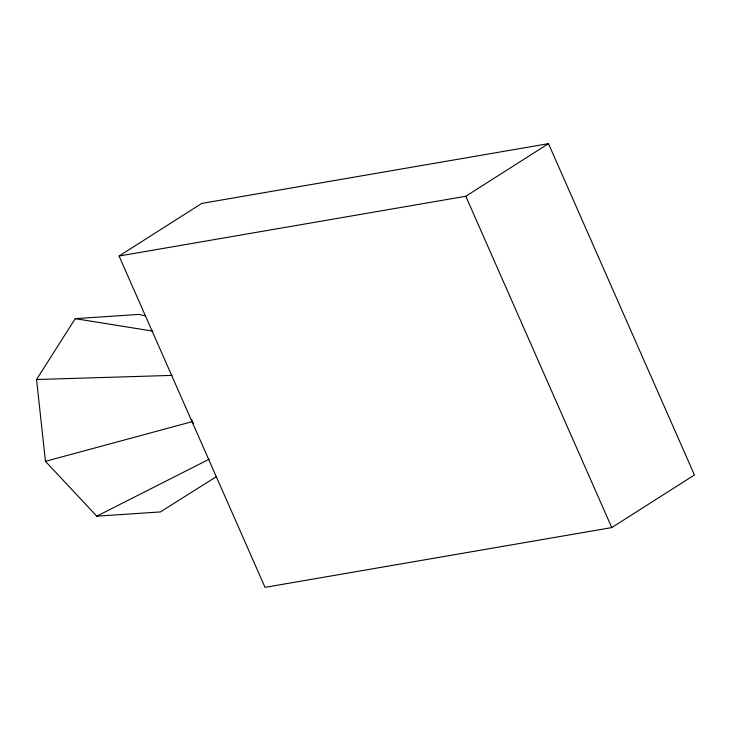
<?xml version="1.0" encoding="UTF-8"?>
<svg xmlns="http://www.w3.org/2000/svg" width="731" height="731" viewBox="0 0 731 731"><rect width="100%" height="100%" fill="white"/><g stroke="black" fill="none" stroke-linecap="round" stroke-linejoin="round"><path stroke-width="1.1" d="M216.285 476.713L160.391 511.938L96.757 516.177L45.459 461.334L36.55 379.517L75.238 318.661L138.872 314.412L145.533 315.865M119.062 256.024L201.756 203.41L548.488 143.651L694.45 474.976L611.765 527.59L265.033 587.349L119.062 256.024L465.793 196.264L548.488 143.651M96.757 516.177L209.203 459.187M45.459 461.334L192.052 421.686L193.587 423.331M36.55 379.517L172.141 375.387M75.238 318.661L152.834 331.125M465.793 196.264L611.765 527.59M191.805 419.457L192.052 421.686"/></g></svg>
